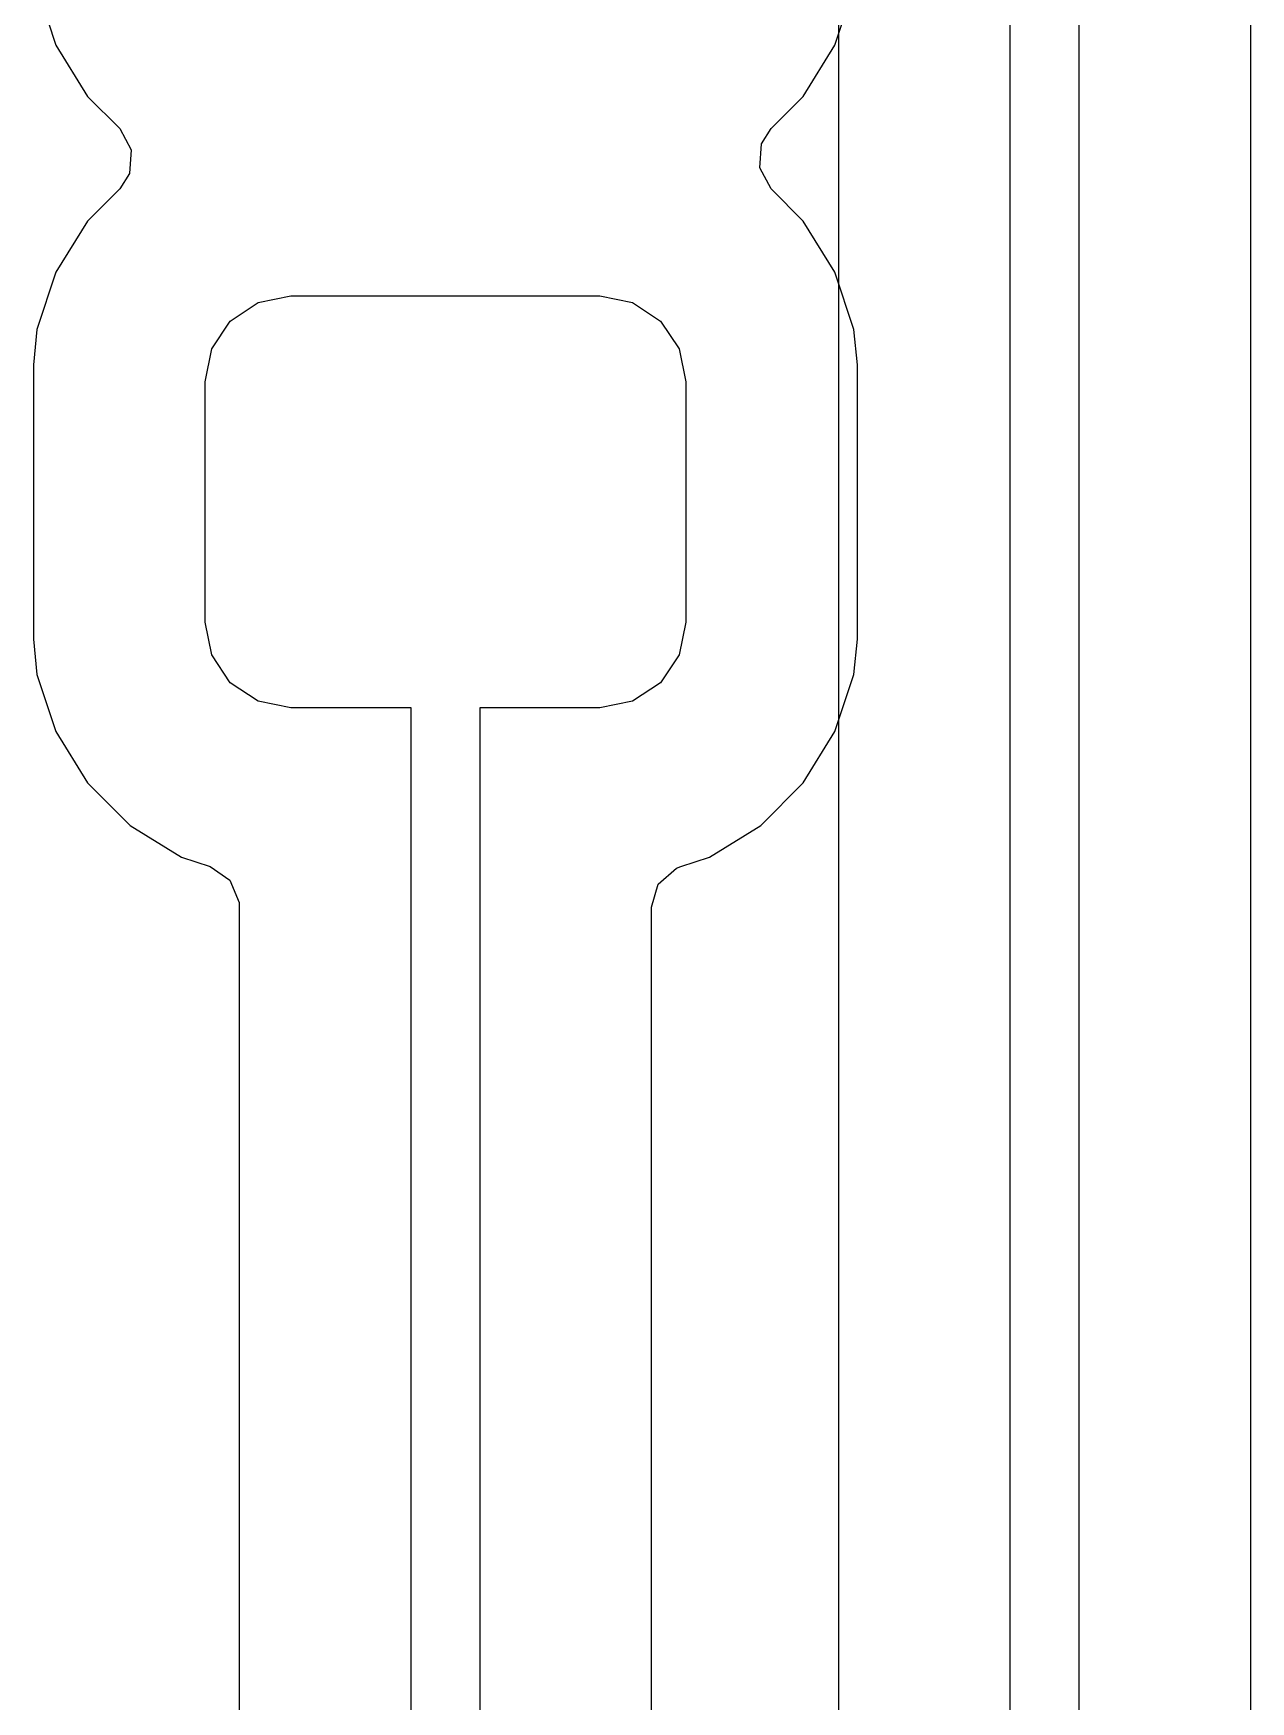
# Model space of a CAD drawing. Header units: inches. Extents: x 6.57 to 9.79, y -8.72 to -3.17.
# Drawn here: x 8.3627 to 8.5024, y -5.6034 to -5.412 of the extents above; entities that cross this region are included whole.
import ezdxf

# ---------------------------------------------------------------- set-up
doc = ezdxf.new("R2010")
doc.units = ezdxf.units.IN
doc.header["$MEASUREMENT"] = 0
doc.layers.add('In1.Cu', color=91, linetype='CONTINUOUS', true_color=0x7fc87f)

msp = doc.modelspace()

# ---------------------------------------------------------------- linework, layer by layer
at = {"layer": 'In1.Cu', "linetype": 'CONTINUOUS'}
for p, q in [((8.47479, -6.31337), (8.47479, -5.26528)), ((8.48266, -5.26528), (8.48266, -6.31174)), ((8.45508, -5.28321), (8.45508, -6.30996)), ((8.50237, -5.94942), (8.50237, -5.28321)), ((8.36315, -5.40685), (8.36532, -5.41341)), ((8.45468, -5.41341), (8.45685, -5.40685)), ((8.36532, -5.41341), (8.36532, -5.41341)), ((8.36532, -5.41341), (8.36895, -5.41929)), ((8.45105, -5.41929), (8.45468, -5.41341)), ((8.36895, -5.41929), (8.37264, -5.42297)), ((8.44787, -5.42246), (8.45105, -5.41929)), ((8.37264, -5.42297), (8.37395, -5.42539)), ((8.44624, -5.42472), (8.44736, -5.42297)), ((8.44736, -5.42297), (8.44787, -5.42246)), ((8.37395, -5.42539), (8.37376, -5.42813)), ((8.44605, -5.42746), (8.44624, -5.42472)), ((8.44736, -5.42988), (8.44605, -5.42746)), ((8.37376, -5.42813), (8.37264, -5.42988)), ((8.37264, -5.42988), (8.36895, -5.43357)), ((8.45105, -5.43357), (8.44736, -5.42988)), ((8.36895, -5.43357), (8.36532, -5.43945)), ((8.45468, -5.43945), (8.45105, -5.43357)), ((8.36532, -5.43945), (8.36315, -5.446)), ((8.36532, -5.43945), (8.36532, -5.43945)), ((8.45685, -5.446), (8.45468, -5.43945)), ((8.38852, -5.44292), (8.39228, -5.44217)), ((8.39228, -5.44217), (8.42772, -5.44217)), ((8.42772, -5.44217), (8.43148, -5.44292)), ((8.38532, -5.44506), (8.38852, -5.44292)), ((8.43148, -5.44292), (8.43468, -5.44506)), ((8.36315, -5.446), (8.36274, -5.45005)), ((8.36315, -5.446), (8.36315, -5.446)), ((8.36315, -5.446), (8.36315, -5.446)), ((8.38319, -5.44825), (8.38532, -5.44506)), ((8.43468, -5.44506), (8.43681, -5.44825)), ((8.45726, -5.45005), (8.45685, -5.446)), ((8.38244, -5.45202), (8.38319, -5.44825)), ((8.43681, -5.44825), (8.43756, -5.45202)), ((8.36274, -5.45005), (8.36274, -5.48155)), ((8.45726, -5.48155), (8.45726, -5.45005)), ((8.38244, -5.47958), (8.38244, -5.45202)), ((8.43756, -5.45202), (8.43756, -5.47958)), ((8.38319, -5.48334), (8.38244, -5.47958)), ((8.43756, -5.47958), (8.43681, -5.48334)), ((8.36274, -5.48155), (8.36274, -5.48155)), ((8.36274, -5.48155), (8.36315, -5.48559)), ((8.45685, -5.48559), (8.45726, -5.48155)), ((8.38532, -5.48654), (8.38319, -5.48334)), ((8.43681, -5.48334), (8.43468, -5.48654)), ((8.36315, -5.48559), (8.36315, -5.48559)), ((8.36315, -5.48559), (8.36532, -5.49215)), ((8.38852, -5.48867), (8.38532, -5.48654)), ((8.43468, -5.48654), (8.43148, -5.48867)), ((8.45468, -5.49215), (8.45685, -5.48559)), ((8.39228, -5.48942), (8.38852, -5.48867)), ((8.43148, -5.48867), (8.42772, -5.48942)), ((8.40606, -5.48942), (8.39228, -5.48942)), ((8.40606, -5.63893), (8.40606, -5.48942)), ((8.42772, -5.48942), (8.41394, -5.48942)), ((8.41394, -5.48942), (8.41394, -5.63893)), ((8.36532, -5.49215), (8.36532, -5.49215)), ((8.36532, -5.49215), (8.36895, -5.49803)), ((8.45105, -5.49803), (8.45468, -5.49215)), ((8.36895, -5.49803), (8.37383, -5.50291)), ((8.44617, -5.50291), (8.45105, -5.49803)), ((8.37383, -5.50291), (8.37971, -5.50654)), ((8.44029, -5.50654), (8.44617, -5.50291)), ((8.37971, -5.50654), (8.38301, -5.50763)), ((8.38301, -5.50763), (8.38527, -5.5092)), ((8.43442, -5.50963), (8.4365, -5.50782)), ((8.4365, -5.50782), (8.43699, -5.50763)), ((8.43699, -5.50763), (8.44029, -5.50654)), ((8.38527, -5.5092), (8.38633, -5.51174)), ((8.43364, -5.51227), (8.43442, -5.50963)), ((8.38633, -5.51174), (8.38636, -5.51227)), ((8.38636, -5.51227), (8.38636, -5.62717)), ((8.43364, -5.62717), (8.43364, -5.51227))]:
    msp.add_line(p, q, dxfattribs=at)

doc.saveas('drawing.dxf')
